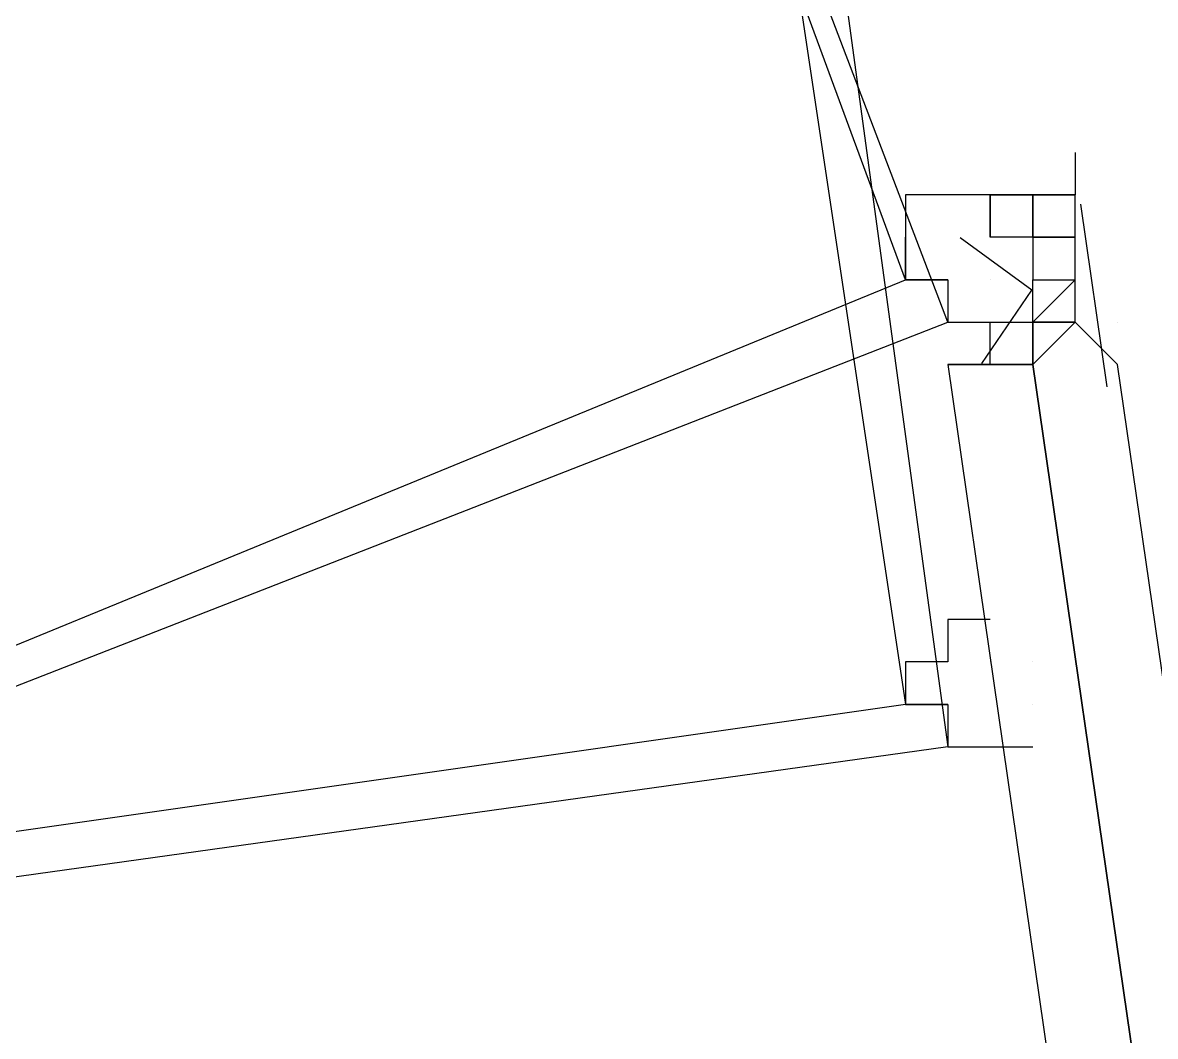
# Model space of a CAD drawing. Header units: feet. Extents: x -84 to 198, y -22 to 181.
# Drawn here: x 123.1093 to 123.4652, y 49.5668 to 49.8852 of the extents above; entities that cross this region are included whole.
import ezdxf

# ---------------------------------------------------------------- set-up
doc = ezdxf.new("R2010")
doc.units = ezdxf.units.FT
doc.layers.add('A-LINEA', color=7, linetype='CONTINUOUS')

msp = doc.modelspace()

# ---------------------------------------------------------------- linework, layer by layer
at = {"layer": 'A-LINEA'}
for p, q in [((123.44, 49.8444), (123.44, 49.8444)), ((123.44, 49.8444), (123.44, 49.8444)), ((123.44, 49.8444), (123.44, 49.8444)), ((123.44, 49.8444), (123.44, 49.8311)), ((123.44, 49.8444), (123.44, 49.8444)), ((123.44, 49.8444), (123.44, 49.8444)), ((123.44, 49.8444), (123.44, 49.8444)), ((123.44, 49.8444), (123.44, 49.8311)), ((123.4, 49.8311), (123.4, 49.8311)), ((123.4, 49.8311), (123.4, 49.8311)), ((123.4, 49.8311), (123.4, 49.8311)), ((123.4, 49.8311), (123.4, 49.8311)), ((123.4133, 49.8311), (123.4, 49.8311)), ((123.4, 49.8311), (123.4, 49.8311)), ((123.4, 49.8311), (123.4, 49.8311)), ((123.4, 49.8311), (123.4, 49.8311)), ((123.4, 49.8311), (123.4, 49.8311)), ((123.4, 49.8311), (123.4, 49.8311)), ((123.4, 49.8311), (123.4, 49.8311)), ((123.4133, 49.8311), (123.4, 49.8311)), ((123.4, 49.8311), (123.4, 49.8311)), ((123.4, 49.8311), (123.4, 49.8311)), ((123.4133, 49.8311), (123.4133, 49.8311)), ((123.4133, 49.8311), (123.4133, 49.8311)), ((123.4133, 49.8311), (123.4133, 49.8311)), ((123.4133, 49.8311), (123.4133, 49.8311)), ((123.4133, 49.8311), (123.4133, 49.8311)), ((123.4133, 49.8311), (123.4267, 49.8311)), ((123.4133, 49.8311), (123.4133, 49.8311)), ((123.4133, 49.8311), (123.4267, 49.8311)), ((123.4133, 49.8178), (123.4133, 49.8311)), ((123.4133, 49.8178), (123.4133, 49.8311)), ((123.4133, 49.8311), (123.4133, 49.8311)), ((123.4267, 49.8311), (123.4133, 49.8311)), ((123.4267, 49.8311), (123.4133, 49.8311)), ((123.4133, 49.8311), (123.4133, 49.8311)), ((123.4133, 49.8311), (123.4133, 49.8311)), ((123.4267, 49.8311), (123.4133, 49.8311)), ((123.4267, 49.8311), (123.4133, 49.8311)), ((123.4133, 49.8178), (123.4133, 49.8311)), ((123.4133, 49.8311), (123.4133, 49.8178)), ((123.4133, 49.8311), (123.4133, 49.8311)), ((123.4133, 49.8311), (123.4133, 49.8311)), ((123.4133, 49.8311), (123.4133, 49.8311)), ((123.4133, 49.8311), (123.4133, 49.8311)), ((123.4133, 49.8311), (123.4133, 49.8311)), ((123.4133, 49.8311), (123.4267, 49.8311)), ((123.4133, 49.8311), (123.4133, 49.8311)), ((123.4133, 49.8311), (123.4267, 49.8311)), ((123.4133, 49.8178), (123.4133, 49.8311)), ((123.4133, 49.8178), (123.4133, 49.8311)), ((123.4133, 49.8311), (123.4133, 49.8311)), ((123.4267, 49.8311), (123.4133, 49.8311)), ((123.4267, 49.8311), (123.4133, 49.8311)), ((123.4133, 49.8311), (123.4133, 49.8311)), ((123.4133, 49.8311), (123.4133, 49.8311)), ((123.4267, 49.8311), (123.4133, 49.8311)), ((123.4267, 49.8311), (123.4133, 49.8311)), ((123.4133, 49.8178), (123.4133, 49.8311)), ((123.4133, 49.8311), (123.4133, 49.8178)), ((123.4267, 49.8311), (123.4267, 49.8311)), ((123.4267, 49.8311), (123.4267, 49.8311)), ((123.4267, 49.8311), (123.4267, 49.8311)), ((123.4267, 49.8311), (123.4267, 49.8311)), ((123.4267, 49.8311), (123.4267, 49.8311)), ((123.4267, 49.8311), (123.4267, 49.8311)), ((123.4267, 49.8311), (123.4267, 49.8311)), ((123.4267, 49.8311), (123.4267, 49.8311)), ((123.4267, 49.8311), (123.4267, 49.8311)), ((123.4267, 49.8311), (123.4267, 49.8311)), ((123.4267, 49.8311), (123.4267, 49.8311)), ((123.4267, 49.8311), (123.4267, 49.8311)), ((123.44, 49.8311), (123.4267, 49.8311)), ((123.4267, 49.8311), (123.4267, 49.8311)), ((123.4267, 49.8311), (123.4267, 49.8311)), ((123.4267, 49.8311), (123.4267, 49.8311)), ((123.44, 49.8311), (123.4267, 49.8311)), ((123.4267, 49.8311), (123.4267, 49.8311)), ((123.4267, 49.8311), (123.4267, 49.8311)), ((123.4267, 49.8311), (123.4267, 49.8311)), ((123.4267, 49.8311), (123.4267, 49.8311)), ((123.4267, 49.8311), (123.4267, 49.8311)), ((123.4267, 49.8311), (123.4267, 49.8311)), ((123.4267, 49.8311), (123.4267, 49.8311)), ((123.4267, 49.8311), (123.4267, 49.8311)), ((123.4267, 49.8311), (123.4267, 49.8311)), ((123.4267, 49.8311), (123.4267, 49.8311)), ((123.4267, 49.8311), (123.4267, 49.8311)), ((123.4267, 49.8311), (123.4267, 49.8311)), ((123.4267, 49.8311), (123.4267, 49.8311)), ((123.4267, 49.8311), (123.4267, 49.8311)), ((123.44, 49.8311), (123.4267, 49.8311)), ((123.4267, 49.8311), (123.4267, 49.8311)), ((123.4267, 49.8311), (123.4267, 49.8311)), ((123.4267, 49.8311), (123.4267, 49.8311)), ((123.44, 49.8311), (123.4267, 49.8311)), ((123.4267, 49.8311), (123.4267, 49.8311)), ((123.4267, 49.8311), (123.4267, 49.8311)), ((123.44, 49.8311), (123.44, 49.8311)), ((123.44, 49.8178), (123.44, 49.8311)), ((123.44, 49.8311), (123.44, 49.8311)), ((123.44, 49.8311), (123.44, 49.8311)), ((123.44, 49.8311), (123.44, 49.8311)), ((123.44, 49.8311), (123.44, 49.8311)), ((123.44, 49.8311), (123.44, 49.8311)), ((123.44, 49.8311), (123.44, 49.8311)), ((123.44, 49.8311), (123.44, 49.8311)), ((123.44, 49.8311), (123.44, 49.8311)), ((123.44, 49.8311), (123.44, 49.8311)), ((123.44, 49.8311), (123.44, 49.8311)), ((123.44, 49.8311), (123.44, 49.8311)), ((123.44, 49.8311), (123.44, 49.8311)), ((123.44, 49.8311), (123.44, 49.8311)), ((123.44, 49.8311), (123.44, 49.8311)), ((123.44, 49.8311), (123.44, 49.8311)), ((123.44, 49.8311), (123.44, 49.8311)), ((123.44, 49.8178), (123.44, 49.8311)), ((123.44, 49.8311), (123.44, 49.8311)), ((123.44, 49.8311), (123.44, 49.8311)), ((123.44, 49.8311), (123.44, 49.8311)), ((123.44, 49.8311), (123.44, 49.8311)), ((123.44, 49.8311), (123.44, 49.8311)), ((123.44, 49.8311), (123.44, 49.8311)), ((123.44, 49.8311), (123.44, 49.8311)), ((123.44, 49.8311), (123.44, 49.8311)), ((123.44, 49.8311), (123.44, 49.8311)), ((123.44, 49.8311), (123.44, 49.8311)), ((123.44, 49.8311), (123.44, 49.8311)), ((123.44, 49.8311), (123.44, 49.8311)), ((123.44, 49.8311), (123.44, 49.8311)), ((123.44, 49.8311), (123.44, 49.8311)), ((123.44, 49.8311), (123.44, 49.8311)), ((123.4417, 49.8282), (123.45, 49.7708)), ((123.4417, 49.8282), (123.45, 49.7708)), ((123.4133, 49.8178), (123.4133, 49.8178)), ((123.4133, 49.8178), (123.4133, 49.8178)), ((123.4133, 49.8178), (123.4133, 49.8178)), ((123.4133, 49.8178), (123.4133, 49.8178)), ((123.4133, 49.8178), (123.4133, 49.8178)), ((123.4133, 49.8178), (123.4133, 49.8178)), ((123.4133, 49.8178), (123.4133, 49.8178)), ((123.4133, 49.8178), (123.4133, 49.8178)), ((123.4133, 49.8178), (123.4133, 49.8178)), ((123.4133, 49.8178), (123.4133, 49.8178)), ((123.4267, 49.8178), (123.4133, 49.8178)), ((123.4133, 49.8178), (123.4133, 49.8178)), ((123.4133, 49.8178), (123.4133, 49.8178)), ((123.4133, 49.8178), (123.4133, 49.8178)), ((123.4133, 49.8178), (123.4133, 49.8178)), ((123.4133, 49.8178), (123.4133, 49.8178)), ((123.4133, 49.8178), (123.4133, 49.8178)), ((123.4133, 49.8178), (123.4133, 49.8178)), ((123.4133, 49.8178), (123.4133, 49.8178)), ((123.4133, 49.8178), (123.4133, 49.8178)), ((123.4133, 49.8178), (123.4133, 49.8178)), ((123.4133, 49.8178), (123.4133, 49.8178)), ((123.4133, 49.8178), (123.4133, 49.8178)), ((123.4133, 49.8178), (123.4133, 49.8178)), ((123.4133, 49.8178), (123.4133, 49.8178)), ((123.4133, 49.8178), (123.4133, 49.8178)), ((123.4267, 49.8178), (123.4133, 49.8178)), ((123.4133, 49.8178), (123.4133, 49.8178)), ((123.4133, 49.8178), (123.4133, 49.8178)), ((123.4133, 49.8178), (123.4133, 49.8178)), ((123.4133, 49.8178), (123.4133, 49.8178)), ((123.4133, 49.8178), (123.4133, 49.8178)), ((123.4267, 49.8178), (123.4267, 49.8178)), ((123.4267, 49.8178), (123.4267, 49.8178)), ((123.4267, 49.8178), (123.4267, 49.8178)), ((123.4267, 49.8178), (123.4267, 49.8178)), ((123.4267, 49.8178), (123.4267, 49.8178)), ((123.4267, 49.8178), (123.44, 49.8178)), ((123.4267, 49.8178), (123.4267, 49.8178)), ((123.4267, 49.8178), (123.4267, 49.8178)), ((123.4267, 49.8178), (123.4267, 49.8178)), ((123.4267, 49.8178), (123.4267, 49.8178)), ((123.4267, 49.8178), (123.4267, 49.8178)), ((123.4267, 49.8178), (123.4267, 49.8178)), ((123.4267, 49.8178), (123.4267, 49.8178)), ((123.4267, 49.8178), (123.4267, 49.8178)), ((123.4267, 49.8178), (123.4267, 49.8178)), ((123.4267, 49.8178), (123.4267, 49.8178)), ((123.4267, 49.8178), (123.4267, 49.8178)), ((123.4267, 49.8178), (123.4267, 49.8178)), ((123.4267, 49.8178), (123.4267, 49.8178)), ((123.4267, 49.8178), (123.4267, 49.8178)), ((123.4267, 49.8178), (123.44, 49.8178)), ((123.44, 49.8178), (123.4267, 49.8178)), ((123.4267, 49.8178), (123.44, 49.8178)), ((123.44, 49.8178), (123.4267, 49.8178)), ((123.4267, 49.8178), (123.4267, 49.8178)), ((123.4267, 49.8178), (123.4267, 49.8044)), ((123.4267, 49.8178), (123.4267, 49.8044)), ((123.4267, 49.8178), (123.4267, 49.8178)), ((123.4267, 49.8178), (123.4267, 49.8178)), ((123.4267, 49.8178), (123.4267, 49.8178)), ((123.4267, 49.8178), (123.4267, 49.8178)), ((123.4267, 49.8178), (123.4267, 49.8178)), ((123.4267, 49.8178), (123.44, 49.8178)), ((123.4267, 49.8178), (123.4267, 49.8178)), ((123.4267, 49.8178), (123.4267, 49.8178)), ((123.4267, 49.8178), (123.4267, 49.8178)), ((123.4267, 49.8178), (123.4267, 49.8178)), ((123.4267, 49.8178), (123.4267, 49.8178)), ((123.4267, 49.8178), (123.4267, 49.8178)), ((123.4267, 49.8178), (123.4267, 49.8178)), ((123.4267, 49.8178), (123.4267, 49.8178)), ((123.4267, 49.8178), (123.4267, 49.8178)), ((123.4267, 49.8178), (123.4267, 49.8178)), ((123.4267, 49.8178), (123.4267, 49.8178)), ((123.4267, 49.8178), (123.4267, 49.8178)), ((123.4267, 49.8178), (123.4267, 49.8178)), ((123.4267, 49.8178), (123.4267, 49.8178)), ((123.4267, 49.8178), (123.44, 49.8178)), ((123.44, 49.8178), (123.4267, 49.8178)), ((123.4267, 49.8178), (123.44, 49.8178)), ((123.44, 49.8178), (123.4267, 49.8178)), ((123.4267, 49.8178), (123.4267, 49.8178)), ((123.4267, 49.8178), (123.4267, 49.8044)), ((123.4267, 49.8178), (123.4267, 49.8044)), ((123.44, 49.8178), (123.44, 49.8178)), ((123.44, 49.8178), (123.44, 49.8178)), ((123.44, 49.8178), (123.44, 49.8178)), ((123.44, 49.8178), (123.44, 49.8178)), ((123.44, 49.8044), (123.44, 49.8178)), ((123.44, 49.8178), (123.44, 49.8178)), ((123.44, 49.8178), (123.44, 49.8178)), ((123.44, 49.8178), (123.44, 49.8178)), ((123.44, 49.8178), (123.44, 49.8178)), ((123.44, 49.8178), (123.44, 49.8178)), ((123.44, 49.8178), (123.44, 49.8178)), ((123.44, 49.8178), (123.44, 49.8178)), ((123.44, 49.8178), (123.44, 49.8178)), ((123.44, 49.8178), (123.44, 49.8178)), ((123.44, 49.8178), (123.44, 49.8178)), ((123.44, 49.8178), (123.44, 49.8178)), ((123.44, 49.8178), (123.44, 49.8178)), ((123.44, 49.8178), (123.44, 49.8178)), ((123.44, 49.8178), (123.44, 49.8178)), ((123.44, 49.8178), (123.44, 49.8178)), ((123.44, 49.8178), (123.44, 49.8178)), ((123.44, 49.8178), (123.44, 49.8178)), ((123.44, 49.8178), (123.44, 49.8178)), ((123.44, 49.8178), (123.44, 49.8178)), ((123.44, 49.8178), (123.44, 49.8178)), ((123.44, 49.8178), (123.44, 49.8178)), ((123.44, 49.8178), (123.44, 49.8178)), ((123.44, 49.8044), (123.44, 49.8178)), ((123.44, 49.8178), (123.44, 49.8178)), ((123.44, 49.8178), (123.44, 49.8178)), ((123.44, 49.8178), (123.44, 49.8178)), ((123.44, 49.8178), (123.44, 49.8178)), ((123.44, 49.8178), (123.44, 49.8178)), ((123.44, 49.8178), (123.44, 49.8178)), ((123.44, 49.8178), (123.44, 49.8178)), ((123.44, 49.8178), (123.44, 49.8178)), ((123.44, 49.8178), (123.44, 49.8178)), ((123.44, 49.8178), (123.44, 49.8178)), ((123.44, 49.8178), (123.44, 49.8178)), ((123.44, 49.8178), (123.44, 49.8178)), ((123.44, 49.8178), (123.44, 49.8178)), ((123.44, 49.8178), (123.44, 49.8178)), ((123.44, 49.8178), (123.44, 49.8178)), ((123.44, 49.8178), (123.44, 49.8178)), ((123.44, 49.8178), (123.44, 49.8178)), ((123.44, 49.8178), (123.44, 49.8178)), ((123.4133, 49.8044), (123.4133, 49.8044)), ((123.4133, 49.8044), (123.4133, 49.8044)), ((123.4267, 49.8044), (123.4267, 49.8044)), ((123.4267, 49.8044), (123.4267, 49.8044)), ((123.4267, 49.8044), (123.4267, 49.8044)), ((123.4267, 49.8044), (123.44, 49.8044)), ((123.4267, 49.8044), (123.4267, 49.8044)), ((123.4267, 49.7911), (123.4267, 49.8044)), ((123.4267, 49.8044), (123.4267, 49.8044)), ((123.4267, 49.8044), (123.4267, 49.8044)), ((123.4267, 49.7911), (123.4267, 49.8044)), ((123.4267, 49.8044), (123.4267, 49.8044)), ((123.4267, 49.8044), (123.4267, 49.8044)), ((123.4267, 49.8044), (123.4267, 49.8044)), ((123.4267, 49.8044), (123.4267, 49.8044)), ((123.4267, 49.7911), (123.4267, 49.8044)), ((123.4267, 49.7911), (123.44, 49.8044)), ((123.4267, 49.8044), (123.4267, 49.8044)), ((123.4267, 49.8044), (123.4267, 49.8044)), ((123.4267, 49.7911), (123.4267, 49.8044)), ((123.4267, 49.8044), (123.4267, 49.8044)), ((123.4267, 49.8044), (123.4267, 49.8044)), ((123.4267, 49.8044), (123.4267, 49.8044)), ((123.4267, 49.8044), (123.4267, 49.8044)), ((123.4267, 49.8044), (123.4267, 49.8044)), ((123.4267, 49.8044), (123.4267, 49.8044)), ((123.4267, 49.8044), (123.4267, 49.8044)), ((123.4267, 49.8044), (123.4267, 49.8044)), ((123.4267, 49.8044), (123.4267, 49.8044)), ((123.4267, 49.8044), (123.4267, 49.8044)), ((123.4267, 49.8044), (123.4267, 49.8044)), ((123.4267, 49.8044), (123.4267, 49.8044)), ((123.4267, 49.8044), (123.4267, 49.8044)), ((123.4267, 49.8044), (123.4267, 49.8044)), ((123.4267, 49.8044), (123.4267, 49.8044)), ((123.4267, 49.8044), (123.4267, 49.8044)), ((123.4267, 49.8044), (123.4267, 49.8044)), ((123.4267, 49.8044), (123.4267, 49.8044)), ((123.4267, 49.8044), (123.44, 49.8044)), ((123.4267, 49.8044), (123.4267, 49.8044)), ((123.4267, 49.7911), (123.4267, 49.8044)), ((123.4267, 49.8044), (123.4267, 49.8044)), ((123.4267, 49.8044), (123.4267, 49.8044)), ((123.4267, 49.7911), (123.4267, 49.8044)), ((123.4267, 49.8044), (123.4267, 49.8044)), ((123.4267, 49.8044), (123.4267, 49.8044)), ((123.4267, 49.8044), (123.4267, 49.8044)), ((123.4267, 49.8044), (123.4267, 49.8044)), ((123.4267, 49.7911), (123.4267, 49.8044)), ((123.4267, 49.7911), (123.44, 49.8044)), ((123.4267, 49.8044), (123.4267, 49.8044)), ((123.4267, 49.8044), (123.4267, 49.8044)), ((123.4267, 49.7911), (123.4267, 49.8044)), ((123.4267, 49.8044), (123.4267, 49.8044)), ((123.4267, 49.8044), (123.4267, 49.8044)), ((123.4267, 49.8044), (123.4267, 49.8044)), ((123.4267, 49.8044), (123.4267, 49.8044)), ((123.4267, 49.8044), (123.4267, 49.8044)), ((123.4267, 49.8044), (123.4267, 49.8044)), ((123.4267, 49.8044), (123.4267, 49.8044)), ((123.4267, 49.8044), (123.4267, 49.8044)), ((123.4267, 49.8044), (123.4267, 49.8044)), ((123.4267, 49.8044), (123.4267, 49.8044)), ((123.4267, 49.8044), (123.4267, 49.8044)), ((123.4267, 49.8044), (123.4267, 49.8044)), ((123.4267, 49.8044), (123.4267, 49.8044)), ((123.4267, 49.8044), (123.4267, 49.8044)), ((123.4267, 49.8044), (123.4267, 49.8044)), ((123.44, 49.8044), (123.44, 49.8044)), ((123.44, 49.8044), (123.44, 49.8044)), ((123.44, 49.8044), (123.44, 49.8044)), ((123.44, 49.8044), (123.44, 49.8044)), ((123.44, 49.8044), (123.44, 49.8044)), ((123.44, 49.8044), (123.44, 49.8044)), ((123.44, 49.8044), (123.44, 49.8044)), ((123.44, 49.8044), (123.44, 49.8044)), ((123.44, 49.8044), (123.44, 49.8044)), ((123.44, 49.7911), (123.44, 49.8044)), ((123.44, 49.8044), (123.44, 49.8044)), ((123.44, 49.8044), (123.44, 49.8044)), ((123.44, 49.8044), (123.44, 49.8044)), ((123.44, 49.8044), (123.44, 49.8044)), ((123.44, 49.8044), (123.44, 49.8044)), ((123.44, 49.8044), (123.44, 49.8044)), ((123.44, 49.8044), (123.44, 49.8044)), ((123.44, 49.8044), (123.44, 49.8044)), ((123.44, 49.8044), (123.44, 49.8044)), ((123.44, 49.8044), (123.44, 49.8044)), ((123.44, 49.7911), (123.44, 49.8044)), ((123.44, 49.8044), (123.44, 49.8044)), ((123.4133, 49.7911), (123.4267, 49.7911)), ((123.4133, 49.7911), (123.4133, 49.7911)), ((123.4133, 49.7911), (123.4133, 49.7911)), ((123.4133, 49.7911), (123.4267, 49.7911)), ((123.4133, 49.7911), (123.4133, 49.7911)), ((123.4133, 49.7911), (123.4133, 49.7911)), ((123.4133, 49.7778), (123.4133, 49.7911)), ((123.4133, 49.7911), (123.4133, 49.7911)), ((123.4133, 49.7911), (123.4133, 49.7911)), ((123.4133, 49.7778), (123.4133, 49.7911)), ((123.4133, 49.7911), (123.4133, 49.7911)), ((123.4133, 49.7778), (123.4133, 49.7911)), ((123.4133, 49.7911), (123.4133, 49.7911)), ((123.4133, 49.7911), (123.4267, 49.7911)), ((123.4133, 49.7911), (123.4133, 49.7911)), ((123.4133, 49.7911), (123.4133, 49.7911)), ((123.4133, 49.7911), (123.4267, 49.7911)), ((123.4133, 49.7911), (123.4133, 49.7911)), ((123.4133, 49.7911), (123.4133, 49.7911)), ((123.4133, 49.7778), (123.4133, 49.7911)), ((123.4133, 49.7911), (123.4133, 49.7911)), ((123.4133, 49.7911), (123.4133, 49.7911)), ((123.4133, 49.7778), (123.4133, 49.7911)), ((123.4133, 49.7911), (123.4133, 49.7911)), ((123.4133, 49.7778), (123.4133, 49.7911)), ((123.4133, 49.7911), (123.4133, 49.7911)), ((123.4267, 49.7911), (123.4267, 49.7911)), ((123.4267, 49.7911), (123.4267, 49.7911)), ((123.4267, 49.7911), (123.4267, 49.7911)), ((123.4267, 49.7911), (123.4267, 49.7911)), ((123.4267, 49.7778), (123.4267, 49.7911)), ((123.4267, 49.7911), (123.44, 49.7911)), ((123.4267, 49.7911), (123.4267, 49.7911)), ((123.4267, 49.7911), (123.4267, 49.7911)), ((123.4267, 49.7911), (123.4267, 49.7911)), ((123.4267, 49.7911), (123.4267, 49.7911)), ((123.4267, 49.7911), (123.4267, 49.7911)), ((123.4267, 49.7911), (123.4267, 49.7911)), ((123.4267, 49.7911), (123.4267, 49.7911)), ((123.4267, 49.7911), (123.4267, 49.7911)), ((123.44, 49.7911), (123.4267, 49.7911)), ((123.4267, 49.7911), (123.4267, 49.7911)), ((123.4267, 49.7911), (123.4267, 49.7911)), ((123.4267, 49.7911), (123.4267, 49.7778)), ((123.44, 49.7911), (123.4267, 49.7911)), ((123.4267, 49.7911), (123.4267, 49.7778)), ((123.4267, 49.7911), (123.4267, 49.7911)), ((123.4267, 49.7911), (123.4267, 49.7911)), ((123.4267, 49.7911), (123.4267, 49.7911)), ((123.4267, 49.7911), (123.4267, 49.7911)), ((123.4267, 49.7778), (123.4267, 49.7911)), ((123.4267, 49.7911), (123.44, 49.7911)), ((123.4267, 49.7911), (123.4267, 49.7911)), ((123.4267, 49.7911), (123.4267, 49.7911)), ((123.4267, 49.7911), (123.4267, 49.7911)), ((123.4267, 49.7911), (123.4267, 49.7911)), ((123.4267, 49.7911), (123.4267, 49.7911)), ((123.4267, 49.7911), (123.4267, 49.7911)), ((123.4267, 49.7911), (123.4267, 49.7911)), ((123.4267, 49.7911), (123.4267, 49.7911)), ((123.44, 49.7911), (123.4267, 49.7911)), ((123.4267, 49.7911), (123.4267, 49.7911)), ((123.4267, 49.7911), (123.4267, 49.7911)), ((123.4267, 49.7911), (123.4267, 49.7778)), ((123.44, 49.7911), (123.4267, 49.7911)), ((123.4267, 49.7911), (123.4267, 49.7778)), ((123.44, 49.7911), (123.44, 49.7911)), ((123.44, 49.7911), (123.44, 49.7911)), ((123.44, 49.7911), (123.44, 49.7911)), ((123.44, 49.7911), (123.44, 49.7911)), ((123.44, 49.7911), (123.44, 49.7911)), ((123.44, 49.7911), (123.44, 49.7911)), ((123.44, 49.7911), (123.44, 49.7911)), ((123.44, 49.7911), (123.44, 49.7911)), ((123.44, 49.7911), (123.44, 49.7911)), ((123.44, 49.7911), (123.44, 49.7911)), ((123.44, 49.7911), (123.44, 49.7911)), ((123.44, 49.7911), (123.44, 49.7911)), ((123.44, 49.7911), (123.44, 49.7911)), ((123.44, 49.7911), (123.44, 49.7911)), ((123.44, 49.7911), (123.44, 49.7911)), ((123.44, 49.7911), (123.44, 49.7911)), ((123.44, 49.7911), (123.44, 49.7911)), ((123.44, 49.7911), (123.44, 49.7911)), ((123.44, 49.7911), (123.44, 49.7911)), ((123.44, 49.7911), (123.44, 49.7911)), ((123.44, 49.7911), (123.44, 49.7911)), ((123.44, 49.7911), (123.44, 49.7911)), ((123.44, 49.7911), (123.44, 49.7911)), ((123.44, 49.7911), (123.44, 49.7911)), ((123.44, 49.7911), (123.44, 49.7911)), ((123.44, 49.7911), (123.44, 49.7911)), ((123.44, 49.7911), (123.44, 49.7911)), ((123.44, 49.7911), (123.44, 49.7911)), ((123.44, 49.7911), (123.44, 49.7911)), ((123.44, 49.7911), (123.44, 49.7911)), ((123.44, 49.7911), (123.44, 49.7911)), ((123.44, 49.7911), (123.44, 49.7911)), ((123.44, 49.7911), (123.44, 49.7911)), ((123.44, 49.7911), (123.44, 49.7911)), ((123.44, 49.7911), (123.44, 49.7911)), ((123.44, 49.7911), (123.44, 49.7911)), ((123.44, 49.7911), (123.44, 49.7911)), ((123.44, 49.7911), (123.44, 49.7911)), ((123.44, 49.7911), (123.44, 49.7911)), ((123.44, 49.7911), (123.44, 49.7911)), ((123.44, 49.7911), (123.44, 49.7911)), ((123.44, 49.7911), (123.44, 49.7911)), ((123.44, 49.7911), (123.44, 49.7911)), ((123.44, 49.7911), (123.44, 49.7911)), ((123.44, 49.7911), (123.44, 49.7911)), ((123.44, 49.7911), (123.44, 49.7911)), ((123.44, 49.7911), (123.44, 49.7911)), ((123.44, 49.7911), (123.44, 49.7911)), ((123.4533, 49.7911), (123.4533, 49.7911)), ((123.4533, 49.7911), (123.4533, 49.7911)), ((123.4, 49.7778), (123.4, 49.7778)), ((123.4, 49.7778), (123.4, 49.7778)), ((123.4, 49.7778), (123.4, 49.7778)), ((123.4, 49.7778), (123.4, 49.7778)), ((123.4133, 49.7778), (123.4133, 49.7778)), ((123.4133, 49.7778), (123.4133, 49.7778)), ((123.4133, 49.7778), (123.4133, 49.7778)), ((123.4133, 49.7778), (123.4133, 49.7778)), ((123.4133, 49.7778), (123.4133, 49.7778)), ((123.4133, 49.7778), (123.4133, 49.7778)), ((123.4133, 49.7778), (123.4133, 49.7778)), ((123.4133, 49.7778), (123.4133, 49.7778)), ((123.4133, 49.7778), (123.4133, 49.7778)), ((123.4133, 49.7778), (123.4133, 49.7778)), ((123.4133, 49.7778), (123.4133, 49.7778)), ((123.4133, 49.7778), (123.4133, 49.7778)), ((123.4133, 49.7778), (123.4133, 49.7778)), ((123.4133, 49.7778), (123.4133, 49.7778)), ((123.4267, 49.7778), (123.4267, 49.7778)), ((123.4267, 49.7778), (123.4267, 49.7778)), ((123.4267, 49.7778), (123.4267, 49.7778)), ((123.4267, 49.7778), (123.4267, 49.7778)), ((123.4267, 49.7778), (123.4267, 49.7778)), ((123.4267, 49.7778), (123.4267, 49.7778)), ((123.4267, 49.7778), (123.4267, 49.7778)), ((123.4267, 49.7778), (123.4267, 49.7778)), ((123.4267, 49.7778), (123.4267, 49.7778)), ((123.4267, 49.7778), (123.4267, 49.7778)), ((123.4267, 49.7778), (123.4267, 49.7778)), ((123.4267, 49.7778), (123.4267, 49.7778)), ((123.4267, 49.7778), (123.4267, 49.7778)), ((123.4267, 49.7778), (123.4267, 49.7778)), ((123.4267, 49.7778), (123.4267, 49.7778)), ((123.4267, 49.7778), (123.4267, 49.7778)), ((123.4133, 49.6844), (123.4133, 49.6844)), ((123.4133, 49.6844), (123.4133, 49.6844)), ((123.4267, 49.6844), (123.4267, 49.6844)), ((123.4267, 49.6844), (123.4267, 49.6844))]:
    msp.add_line(p, q, dxfattribs=at)
for points in [[(122.7467, 49.8578), (122.8533, 49.5778), (123.4, 49.7911), (123.2933, 50.0711), (122.7467, 49.8578)], [(122.7467, 49.8578), (122.8533, 49.5778), (123.4, 49.7911), (123.2933, 50.0711), (122.7467, 49.8578)], [(122.76, 49.8444), (122.8667, 49.5911), (123.3867, 49.8044), (123.2933, 50.0578), (122.76, 49.8444)], [(122.76, 49.8444), (122.8667, 49.5911), (123.3867, 49.8044), (123.2933, 50.0578), (122.76, 49.8444)], [(122.8267, 49.5778), (122.7867, 49.8578), (123.36, 49.9511), (123.4, 49.6578), (122.8267, 49.5778)], [(122.8267, 49.5778), (122.7867, 49.8578), (123.36, 49.9511), (123.4, 49.6578), (122.8267, 49.5778)], [(122.8267, 49.5911), (122.8, 49.8578), (123.3467, 49.9378), (123.3867, 49.6711), (122.8267, 49.5911)], [(122.8267, 49.5911), (122.8, 49.8578), (123.3467, 49.9378), (123.3867, 49.6711), (122.8267, 49.5911)], [(123.4133, 49.8311), (123.4133, 49.8311), (123.4, 49.8311), (123.4, 49.8311), (123.3867, 49.8311), (123.3867, 49.8311), (123.3867, 49.8178), (123.3867, 49.8178), (123.3867, 49.8044), (123.3867, 49.8178), (123.3867, 49.8178), (123.3867, 49.8044), (123.3867, 49.8044), (123.3867, 49.8044), (123.3867, 49.8044), (123.3867, 49.8044), (123.4, 49.8044), (123.4, 49.8044), (123.4, 49.7911), (123.4, 49.7911), (123.4267, 49.7911), (123.4267, 49.7911)], [(123.4133, 49.8311), (123.4133, 49.8311), (123.4, 49.8311), (123.4, 49.8311), (123.3867, 49.8311), (123.3867, 49.8311), (123.3867, 49.8178), (123.3867, 49.8178), (123.3867, 49.8044), (123.3867, 49.8178), (123.3867, 49.8178), (123.3867, 49.8044), (123.3867, 49.8044), (123.3867, 49.8044), (123.3867, 49.8044), (123.3867, 49.8044), (123.4, 49.8044), (123.4, 49.8044), (123.4, 49.7911), (123.4, 49.7911), (123.4267, 49.7911), (123.4267, 49.7911)], [(123.44, 49.8311), (123.4267, 49.8311), (123.4133, 49.8311), (123.4, 49.8311)], [(123.44, 49.8311), (123.4267, 49.8311), (123.4133, 49.8311), (123.4, 49.8311)], [(123.4267, 49.8311), (123.4267, 49.8311), (123.4267, 49.8178)], [(123.4267, 49.8311), (123.4267, 49.8311), (123.44, 49.8311), (123.44, 49.8311)], [(123.44, 49.8178), (123.4267, 49.8178), (123.4267, 49.8311)], [(123.4267, 49.8311), (123.4267, 49.8311), (123.4267, 49.8178)], [(123.4267, 49.8311), (123.4267, 49.8311), (123.44, 49.8311), (123.44, 49.8311)], [(123.44, 49.8178), (123.4267, 49.8178), (123.4267, 49.8311)], [(123.4133, 49.8178), (123.4133, 49.8178), (123.4133, 49.8178)], [(123.4133, 49.8178), (123.4133, 49.8178), (123.4133, 49.8178)], [(123.44, 49.8178), (123.44, 49.8178), (123.4267, 49.8178), (123.4267, 49.8044), (123.4267, 49.8044)], [(123.44, 49.8178), (123.44, 49.8178), (123.4267, 49.8178), (123.4267, 49.8044), (123.4267, 49.8044)], [(123.4107, 49.7782), (123.4264, 49.8012), (123.4039, 49.8176)], [(123.4107, 49.7782), (123.4264, 49.8012), (123.4039, 49.8176)], [(123.4, 49.8044), (123.3867, 49.8044), (123.3867, 49.8044), (123.3867, 49.8044), (123.3867, 49.8044)], [(123.4, 49.8044), (123.3867, 49.8044), (123.3867, 49.8044), (123.3867, 49.8044), (123.3867, 49.8044)], [(123.4133, 49.7911), (123.4133, 49.7911), (123.4267, 49.7911), (123.4267, 49.8044), (123.4267, 49.8044)], [(123.4133, 49.7911), (123.4133, 49.7911), (123.4267, 49.7911), (123.4267, 49.8044), (123.4267, 49.8044)], [(123.4, 49.7778), (123.4133, 49.7778), (123.4267, 49.7778), (123.4267, 49.7911), (123.44, 49.7911), (123.4533, 49.7778)], [(123.4, 49.7778), (123.4133, 49.7778), (123.4267, 49.7778), (123.4267, 49.7911), (123.44, 49.7911), (123.4533, 49.7778)], [(123.9467, 46.3778), (123.4533, 49.7778), (123.44, 49.7911), (123.4267, 49.7778), (123.92, 46.3778), (123.92, 46.3644), (123.9333, 46.3778), (123.9467, 46.3778)], [(123.4267, 49.7778), (123.4267, 49.7911), (123.44, 49.7911)], [(123.9467, 46.3778), (123.4533, 49.7778), (123.44, 49.7911), (123.4267, 49.7778), (123.92, 46.3778), (123.92, 46.3644), (123.9333, 46.3778), (123.9467, 46.3778)], [(123.4267, 49.7778), (123.4267, 49.7911), (123.44, 49.7911)], [(123.92, 46.3644), (123.92, 46.3778), (123.4267, 49.7778), (123.4133, 49.7778), (123.4, 49.7778), (123.8933, 46.3644), (123.92, 46.3644)], [(123.92, 46.3644), (123.92, 46.3778), (123.4267, 49.7778), (123.4133, 49.7778), (123.4, 49.7778), (123.8933, 46.3644), (123.92, 46.3644)], [(123.4133, 49.6978), (123.4133, 49.6978), (123.4133, 49.6978), (123.4, 49.6978), (123.4, 49.6978), (123.4, 49.6844), (123.4, 49.6844), (123.4, 49.6844), (123.3867, 49.6844), (123.3867, 49.6844), (123.3867, 49.6711), (123.3867, 49.6711), (123.3867, 49.6711), (123.4, 49.6711), (123.4, 49.6711), (123.4, 49.6711), (123.4, 49.6711), (123.4, 49.6578), (123.4, 49.6578), (123.4267, 49.6578), (123.4267, 49.6578), (123.4267, 49.6578)], [(123.4133, 49.6978), (123.4133, 49.6978), (123.4133, 49.6978), (123.4, 49.6978), (123.4, 49.6978), (123.4, 49.6844), (123.4, 49.6844), (123.4, 49.6844), (123.3867, 49.6844), (123.3867, 49.6844), (123.3867, 49.6711), (123.3867, 49.6711), (123.3867, 49.6711), (123.4, 49.6711), (123.4, 49.6711), (123.4, 49.6711), (123.4, 49.6711), (123.4, 49.6578), (123.4, 49.6578), (123.4267, 49.6578), (123.4267, 49.6578), (123.4267, 49.6578)], [(123.4267, 49.6711), (123.4267, 49.6711), (123.4267, 49.6711)], [(123.4267, 49.6711), (123.4267, 49.6711), (123.4267, 49.6711)]]:
    msp.add_lwpolyline(points, dxfattribs=at)
msp.add_lwpolyline([(123.4, 49.6711), (123.3867, 49.6711), (123.3867, 49.6711), (123.4, 49.6711)], close=True, dxfattribs=at)
msp.add_lwpolyline([(123.4, 49.6711), (123.3867, 49.6711), (123.3867, 49.6711), (123.4, 49.6711)], close=True, dxfattribs=at)

doc.saveas('drawing.dxf')
